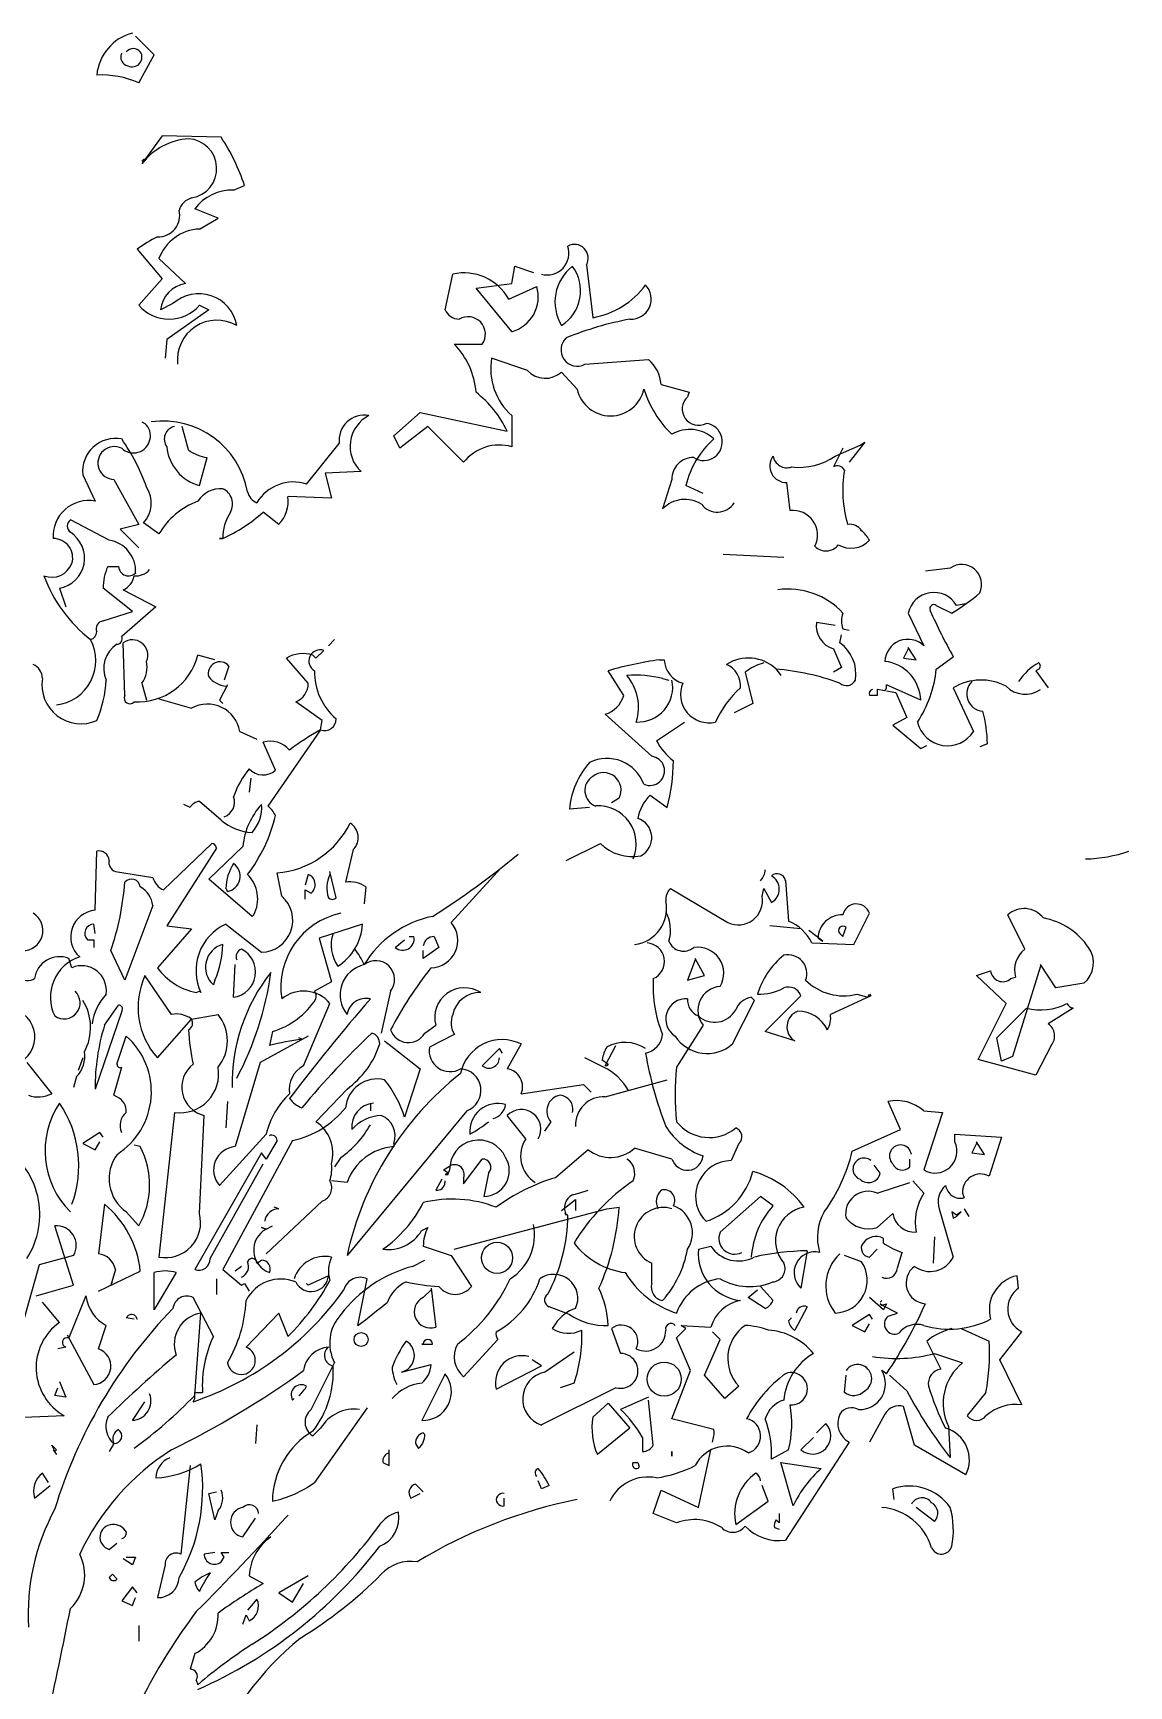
# Model space of a CAD drawing. Header units: millimetres. Extents: x 12377 to 30673, y 89761 to 101952.
# Drawn here: x 23874.3 to 24127.8, y 95042.4 to 95424.6 of the extents above; entities that cross this region are included whole.
import ezdxf

# ---------------------------------------------------------------- set-up
doc = ezdxf.new("R2010")
doc.units = ezdxf.units.MM

# ---------------------------------------------------------------- blocks, each defined once
blk = doc.blocks.new('A$C01BA3A1A')
at = {"linetype": 'Continuous'}
for p, q in [((551.47, 1472.05), (543.77, 1479.76)), ((545.05, 1460.49), (551.47, 1472.05)), ((554.68, 1438.66), (546.34, 1427.1)), ((579.09, 1438.02), (554.68, 1438.66)), ((546.34, 1428.38), (546.98, 1427.74)), ((546.98, 1427.74), (546.98, 1429.03)), ((546.98, 1429.03), (548.26, 1429.03)), ((584.22, 1416.18), (588.72, 1418.11)), ((577.8, 1404.62), (568.17, 1408.48)), ((570.1, 1400.13), (577.8, 1404.62)), ((544.41, 1391.78), (554.68, 1379.58)), ((564.32, 1377.65), (553.4, 1387.93)), ((554.68, 1379.58), (545.05, 1368.66)), ((671.56, 1366.74), (674.77, 1381.51)), ((699.17, 1377.65), (700.45, 1384.72)), ((700.45, 1384.72), (708.16, 1382.15)), ((729.99, 1385.36), (732.56, 1363.53)), ((684.4, 1375.73), (699.17, 1377.65)), ((699.17, 1357.75), (684.4, 1375.73)), ((697.88, 1371.23), (709.44, 1376.37)), ((559.18, 1369.31), (554.04, 1366.74)), ((573.95, 1366.74), (556.61, 1354.54)), ((570.1, 1368.66), (573.95, 1366.74)), ((556.61, 1354.54), (555.97, 1346.83)), ((675.41, 1352.61), (686.97, 1352.61)), ((705.59, 1341.69), (690.82, 1346.83)), ((729.35, 1344.26), (755.68, 1346.19)), ((726.14, 1333.99), (719.72, 1341.05)), ((760.81, 1335.91), (772.37, 1332.7)), ((772.37, 1332.7), (771.73, 1330.78)), ((650.36, 1314.72), (661.28, 1324.36)), ((661.28, 1324.36), (697.24, 1316.65)), ((546.34, 1320.5), (547.62, 1319.86)), ((565.6, 1308.94), (563.03, 1318.58)), ((664.49, 1318.58), (652.93, 1309.59)), ((679.26, 1303.81), (664.49, 1318.58)), ((699.17, 1323.07), (699.17, 1310.23)), ((614.4, 1294.82), (627.89, 1311.51)), ((652.93, 1309.59), (650.36, 1314.72)), ((832.73, 1306.37), (843.01, 1310.87)), ((844.94, 1312.15), (838.51, 1303.81)), ((843.01, 1310.87), (844.94, 1312.15)), ((570.1, 1294.17), (573.31, 1305.73)), ((835.95, 1309.59), (832.09, 1301.88)), ((521.93, 1298.67), (527.07, 1287.75)), ((534.78, 1296.74), (545.05, 1278.12)), ((636.88, 1299.95), (622.11, 1299.31)), ((622.11, 1299.31), (624.68, 1289.04)), ((765.31, 1296.74), (761.46, 1284.54)), ((778.15, 1290.96), (771.09, 1294.17)), ((814.11, 1283.9), (812.83, 1295.46)), ((602.85, 1278.12), (596.42, 1283.26)), ((624.68, 1289.04), (606.7, 1289.68)), ((532.85, 1271.7), (516.8, 1280.05)), ((545.05, 1278.12), (537.35, 1276.19)), ((553.4, 1274.27), (546.98, 1278.76)), ((537.35, 1276.19), (545.05, 1268.49)), ((579.73, 1272.34), (578.44, 1272.34)), ((578.44, 1272.34), (579.73, 1272.34)), ((786.5, 1265.92), (811.54, 1264.64)), ((532.21, 1260.78), (536.7, 1260.78)), ((880.25, 1260.14), (869.98, 1258.86)), ((512.3, 1251.79), (514.87, 1244.09)), ((542.48, 1242.16), (530.28, 1251.79)), ((538.63, 1251.15), (552.12, 1244.09)), ((530.28, 1238.31), (542.48, 1242.16)), ((552.12, 1244.09), (537.99, 1231.89)), ((874.47, 1244.73), (880.9, 1241.52)), ((886.68, 1245.37), (882.82, 1244.73)), ((832.73, 1236.38), (825.03, 1237.66)), ((862.92, 1241.52), (869.34, 1228.03)), ((539.27, 1207.48), (538.63, 1229.32)), ((625.96, 1230.6), (623.39, 1228.03)), ((834.66, 1229.32), (835.3, 1232.53)), ((835.95, 1235.1), (838.51, 1234.45)), ((576.52, 1222.25), (569.45, 1224.18)), ((615.05, 1212.62), (606.06, 1222.9)), ((616.97, 1224.18), (618.26, 1222.9)), ((618.26, 1222.9), (621.47, 1226.11)), ((760.17, 1222.25), (762.1, 1222.25)), ((832.09, 1226.75), (835.3, 1219.04)), ((862.92, 1226.75), (860.99, 1222.9)), ((860.99, 1222.9), (866.13, 1222.25)), ((866.13, 1222.25), (862.92, 1227.39)), ((862.92, 1227.39), (862.92, 1226.75)), ((874.47, 1218.4), (881.54, 1223.54)), ((582.3, 1219.68), (580.37, 1213.91)), ((745.4, 1207.48), (738.98, 1217.76)), ((795.49, 1217.12), (798.7, 1204.27)), ((808.33, 1218.4), (810.26, 1215.83)), ((835.3, 1219.04), (832.09, 1217.12)), ((916.86, 1218.4), (915.57, 1217.76)), ((915.57, 1217.76), (920.71, 1210.69)), ((546.34, 1212.62), (548.26, 1205.56)), ((581.65, 1211.98), (578.44, 1205.56)), ((761.46, 1214.55), (764.02, 1213.91)), ((853.28, 1209.41), (850.07, 1210.05)), ((850.07, 1210.05), (850.07, 1207.48)), ((868.05, 1205.56), (853.93, 1211.98)), ((853.93, 1209.41), (857.78, 1208.77)), ((857.78, 1208.77), (862.27, 1198.49)), ((881.54, 1210.69), (889.89, 1192.71)), ((553.4, 1206.2), (566.89, 1202.35)), ((578.44, 1205.56), (579.73, 1204.27)), ((620.83, 1197.21), (609.91, 1204.92)), ((798.7, 1204.27), (791, 1200.42)), ((850.07, 1207.48), (846.86, 1207.48)), ((620.18, 1193.36), (620.83, 1197.21)), ((756.96, 1182.44), (737.7, 1199.78)), ((758.89, 1188.86), (770.45, 1196.57)), ((862.27, 1198.49), (856.49, 1195.28)), ((856.49, 1195.28), (868.05, 1185.65)), ((586.79, 1192.71), (593.86, 1189.5)), ((601.56, 1176.66), (596.42, 1188.22)), ((620.18, 1193.36), (598.35, 1161.89)), ((895.67, 1187.58), (892.45, 1186.29)), ((868.05, 1185.65), (870.62, 1186.94)), ((591.29, 1173.45), (590.64, 1167.67)), ((566.24, 1161.25), (563.67, 1162.53)), ((579.09, 1156.11), (570.1, 1163.82)), ((731.28, 1161.25), (722.93, 1160.61)), ((743.48, 1165.1), (740.27, 1163.18)), ((756.32, 1166.39), (763.38, 1161.25)), ((527.07, 1118.87), (527.71, 1143.27)), ((555.33, 1127.22), (575.23, 1146.48)), ((577.16, 1144.55), (556.61, 1112.45)), ((573.95, 1131.71), (588.08, 1145.2)), ((633.67, 1143.91), (630.46, 1130.43)), ((721.64, 1139.42), (735.77, 1146.48)), ((535.42, 1134.92), (550.83, 1132.35)), ((604.13, 1124.65), (602.2, 1134.28)), ((615.05, 1133.64), (613.76, 1129.14)), ((626.6, 1124), (624.04, 1134.92)), ((694.67, 1136.21), (674.12, 1113.73)), ((591.93, 1116.3), (573.95, 1131.71)), ((581.01, 1127.86), (581.65, 1126.57)), ((613.76, 1123.36), (613.76, 1127.22)), ((613.76, 1127.22), (616.33, 1125.93)), ((638.81, 1128.5), (638.16, 1121.44)), ((764.67, 1127.86), (788.43, 1113.73)), ((802.55, 1124.65), (803.2, 1127.86)), ((803.2, 1127.86), (806.41, 1122.08)), ((812.19, 1131.07), (813.47, 1114.37)), ((550.83, 1120.79), (539.27, 1089.97)), ((527.07, 1109.24), (526.43, 1113.09)), ((556.61, 1112.45), (566.89, 1111.16)), ((581.01, 1113.09), (595.78, 1101.53)), ((592.57, 1116.94), (591.93, 1116.3)), ((637.52, 1113.09), (619.54, 1107.31)), ((818.61, 1111.16), (805.76, 1112.45)), ((840.44, 1104.74), (846.86, 1117.58)), ((911.08, 1102.81), (904.01, 1116.94)), ((523.86, 1106.67), (526.43, 1106.67)), ((526.43, 1106.67), (526.43, 1103.46)), ((566.89, 1111.16), (552.76, 1095.11)), ((619.54, 1107.31), (624.68, 1089.33)), ((651.01, 1103.46), (654.86, 1106.67)), ((656.79, 1107.95), (658.71, 1107.95)), ((667.06, 1107.95), (668.99, 1103.46)), ((827.6, 1106.02), (821.82, 1110.52)), ((825.67, 1107.31), (827.6, 1106.02)), ((834.66, 1109.24), (835.95, 1107.95)), ((835.95, 1107.95), (837.23, 1111.8)), ((517.44, 1095.11), (516.16, 1098.96)), ((539.27, 1089.97), (533.49, 1102.17)), ((668.99, 1103.46), (662.57, 1098.96)), ((662.57, 1098.96), (662.57, 1102.17)), ((778.79, 1091.9), (774.94, 1098.96)), ((774.94, 1098.96), (774.94, 1098.32)), ((823.1, 1105.38), (840.44, 1104.74)), ((584.22, 1082.91), (584.87, 1096.39)), ((774.94, 1098.32), (771.73, 1089.97)), ((891.17, 1091.9), (896.95, 1093.82)), ((917.5, 1095.75), (905.94, 1058.51)), ((923.92, 1086.76), (917.5, 1096.39)), ((917.5, 1096.39), (917.5, 1095.75)), ((558.54, 1075.84), (547.62, 1091.9)), ((568.81, 1084.83), (570.1, 1085.48)), ((570.1, 1085.48), (570.74, 1084.83)), ((576.52, 1089.97), (575.88, 1088.04)), ((624.68, 1089.33), (617.61, 1085.48)), ((649.08, 1085.48), (645.23, 1068.14)), ((771.73, 1089.97), (778.79, 1091.9)), ((903.37, 1080.34), (891.17, 1091.9)), ((905.3, 1090.61), (907.22, 1091.25)), ((935.48, 1088.69), (923.92, 1086.76)), ((530.92, 1071.35), (536.7, 1079.7)), ((613.12, 1054.65), (624.04, 1080.34)), ((790.35, 1063.64), (799.34, 1081.62)), ((799.34, 1081.62), (798.06, 1082.91)), ((803.84, 1068.78), (818.61, 1083.55)), ((847.5, 1083.55), (830.81, 1075.84)), ((841.72, 1084.19), (846.22, 1082.91)), ((846.22, 1082.91), (846.86, 1084.19)), ((846.86, 1084.19), (847.5, 1083.55)), ((891.81, 1057.22), (903.37, 1080.34)), ((899.52, 1066.21), (911.72, 1078.41)), ((930.98, 1078.41), (920.71, 1071.99)), ((537.99, 1077.13), (527.07, 1045.02)), ((552.76, 1057.86), (566.89, 1073.92)), ((566.89, 1073.92), (577.8, 1075.84)), ((536.06, 1055.29), (539.91, 1066.85)), ((615.05, 1066.85), (595.14, 1055.94)), ((600.28, 1068.78), (598.99, 1063)), ((612.48, 1065.57), (611.19, 1066.21)), ((646.51, 1064.93), (661.28, 1053.37)), ((663.21, 1068.14), (667.7, 1071.35)), ((675.41, 1067.5), (665.13, 1062.36)), ((778.15, 1071.35), (767.24, 1054.01)), ((816.04, 1064.93), (803.84, 1068.78)), ((901.44, 1056.58), (899.52, 1066.21)), ((521.93, 1057.86), (520.01, 1052.73)), ((694.03, 1061.72), (686.97, 1054.65)), ((695.31, 1059.79), (694.03, 1061.72)), ((703.02, 1063.64), (697.24, 1053.37)), ((737.05, 1054.01), (729.35, 1057.86)), ((737.7, 1054.65), (742.19, 1063)), ((905.94, 1058.51), (901.44, 1056.58)), ((921.99, 1063), (915.57, 1050.8)), ((498.82, 1055.94), (509.09, 1043.09)), ((534.78, 1042.45), (537.99, 1054.01)), ((595.14, 1055.94), (584.87, 1021.26)), ((661.28, 1053.37), (654.86, 1033.46)), ((736.41, 1057.22), (738.98, 1055.29)), ((738.34, 1054.65), (737.7, 1054.65)), ((738.98, 1055.29), (738.34, 1054.65)), ((915.57, 1050.8), (891.81, 1057.22)), ((519.37, 1050.16), (518.08, 1045.66)), ((631.1, 1045.02), (618.26, 1031.54)), ((703.02, 1043.09), (728.71, 1046.95)), ((728.71, 1046.95), (731.92, 1043.74)), ((737.7, 1041.81), (763.38, 1048.87)), ((536.06, 1041.81), (534.78, 1042.45)), ((581.65, 1039.88), (581.01, 1028.97)), ((640.73, 1039.24), (640.73, 1036.03)), ((859.71, 1028.32), (854.57, 1039.88)), ((559.82, 1035.39), (553.4, 975.67)), ((570.1, 993.65), (572.02, 1034.1)), ((680.55, 1036.03), (631.1, 976.31)), ((704.95, 1024.47), (697.24, 1034.1)), ((715.22, 1031.54), (712.65, 1027.68)), ((869.34, 1036.03), (877.04, 1035.39)), ((877.04, 1035.39), (869.34, 1011.63)), ((529, 1027.04), (521.93, 1022.54)), ((530.28, 1025.11), (529, 1027.04)), ((578.44, 1005.21), (597.71, 1026.4)), ((608.62, 1023.83), (579.73, 970.53)), ((602.2, 1023.83), (597.71, 1016.12)), ((839.8, 1019.33), (859.71, 1028.32)), ((882.18, 1023.19), (882.18, 1026.4)), ((882.18, 1026.4), (901.44, 1025.11)), ((901.44, 1025.11), (896.31, 1009.06)), ((521.93, 1022.54), (527.07, 1019.98)), ((527.07, 1019.98), (529, 1023.19)), ((545.69, 1021.26), (543.13, 1021.9)), ((595.78, 1018.69), (568.17, 970.53)), ((597.71, 1016.12), (595.78, 1018.69)), ((650.36, 1022.54), (650.36, 1021.26)), ((792.92, 1022.54), (789.71, 1015.48)), ((891.17, 1022.54), (889.24, 1018.69)), ((889.24, 1018.69), (894.38, 1018.05)), ((894.38, 1018.05), (891.17, 1023.19)), ((891.17, 1023.19), (891.17, 1022.54)), ((574.59, 975.03), (596.42, 1014.2)), ((628.53, 1016.77), (625.96, 1012.91)), ((670.91, 1011.63), (674.12, 1013.55)), ((672.84, 1010.34), (670.91, 1011.63)), ((672.84, 1010.34), (671.56, 1009.7)), ((673.48, 1011.63), (672.84, 1010.34)), ((672.84, 1009.7), (672.84, 1010.34)), ((679.26, 1005.85), (686.97, 1016.12)), ((689.54, 1010.34), (687.61, 1000.71)), ((851.36, 1010.34), (848.79, 1013.55)), ((863.56, 1012.91), (863.56, 1016.12)), ((631.1, 1006.49), (624.68, 1007.13)), ((670.27, 1007.78), (667.7, 1003.28)), ((671.56, 1009.7), (672.84, 1009.7)), ((671.56, 1006.49), (671.56, 1007.13)), ((679.26, 1008.42), (679.26, 1005.85)), ((850.07, 1002), (863.56, 1006.49)), ((864.84, 1007.13), (869.34, 1002)), ((530.92, 997.5), (528.36, 976.95)), ((620.83, 998.79), (597.71, 976.95)), ((719.72, 994.93), (725.5, 999.43)), ((725.5, 999.43), (725.5, 994.93)), ((801.91, 1000.71), (785.22, 985.94)), ((807.05, 996.86), (801.91, 1000.71)), ((885.39, 1002), (886.03, 1000.07)), ((539.91, 994.29), (545.05, 988.51)), ((602.85, 995.57), (600.92, 996.22)), ((778.15, 991.72), (779.44, 990.44)), ((856.49, 993.65), (850.07, 987.87)), ((875.76, 995.57), (881.54, 975.67)), ((882.82, 993.01), (880.9, 994.29)), ((880.9, 994.29), (881.54, 991.72)), ((881.54, 991.72), (882.82, 992.36)), ((882.82, 992.36), (884.75, 994.29)), ((884.75, 994.29), (882.82, 993.01)), ((886.03, 995.57), (887.96, 992.36)), ((518.08, 964.11), (510.38, 988.51)), ((597.71, 987.23), (595.78, 987.87)), ((595.78, 987.87), (597.71, 987.23)), ((597.71, 987.23), (600.28, 988.51)), ((852.64, 981.45), (852.64, 983.37)), ((873.83, 984.02), (873.19, 973.1)), ((518.08, 976.31), (503.95, 972.46)), ((776.23, 978.88), (781.36, 980.16)), ((821.18, 978.24), (818.61, 962.83)), ((843.65, 973.74), (836.59, 976.31)), ((846.86, 975.67), (850.07, 978.88)), ((858.42, 971.17), (860.35, 977.59)), ((503.95, 972.46), (496.89, 947.41)), ((528.36, 961.54), (545.69, 969.89)), ((535.42, 970.53), (533.49, 964.11)), ((551.47, 953.83), (551.47, 969.25)), ((560.46, 969.25), (552.12, 955.12)), ((579.73, 970.53), (587.43, 964.11)), ((587.43, 971.82), (584.87, 969.89)), ((593.86, 973.1), (595.78, 974.38)), ((756.96, 964.75), (756.96, 973.1)), ((502.67, 959.61), (518.08, 964.11)), ((533.49, 964.11), (534.14, 965.39)), ((577.16, 966.68), (577.16, 960.26)), ((587.43, 964.11), (588.72, 964.75)), ((588.72, 964.75), (590.64, 961.54)), ((615.05, 964.11), (614.4, 964.75)), ((623.39, 967.96), (615.05, 964.11)), ((665.78, 962.83), (667.7, 946.77)), ((801.91, 963.47), (807.05, 957.69)), ((908.51, 962.83), (907.87, 967.96)), ((512.3, 948.7), (505.24, 957.05)), ((523.22, 959.61), (516.16, 942.28)), ((662.57, 958.97), (665.78, 962.18)), ((796.77, 958.97), (800.63, 962.18)), ((803.84, 954.48), (796.77, 958.97)), ((852.64, 953.83), (846.86, 958.97)), ((851.36, 957.05), (852, 957.69)), ((852, 957.69), (851.36, 957.05)), ((852, 955.76), (851.36, 956.4)), ((851.36, 956.4), (852, 955.76)), ((852, 955.76), (853.93, 956.4)), ((858.42, 952.55), (852, 955.76)), ((853.93, 956.4), (852.64, 953.83)), ((543.13, 949.98), (539.91, 950.62)), ((543.77, 951.27), (544.41, 949.98)), ((552.12, 955.12), (551.47, 953.83)), ((568.17, 918.52), (570.74, 952.55)), ((602.85, 952.55), (589.36, 938.42)), ((606.7, 942.92), (602.85, 952.55)), ((813.47, 949.34), (814.75, 950.62)), ((821.18, 955.12), (816.04, 945.49)), ((846.86, 951.91), (839.8, 947.41)), ((848.15, 949.98), (846.86, 951.91)), ((854.57, 951.27), (858.42, 952.55)), ((515.51, 943.56), (526.43, 923.01)), ((528.36, 937.78), (531.57, 947.41)), ((717.15, 948.06), (715.86, 946.13)), ((740.27, 946.13), (744.12, 935.85)), ((767.24, 942.28), (771.09, 946.13)), ((773.01, 928.79), (767.24, 942.28)), ((771.09, 946.13), (769.16, 947.41)), ((769.16, 947.41), (781.36, 946.77)), ((785.22, 941.63), (782.01, 944.84)), ((839.8, 947.41), (844.94, 944.84)), ((844.94, 944.84), (846.86, 948.06)), ((884.75, 946.13), (896.31, 940.99)), ((900.8, 933.29), (909.79, 944.84)), ((514.87, 938.42), (511.66, 937.78)), ((662.57, 939.71), (661.92, 939.71)), ((661.92, 939.71), (662.57, 939.71)), ((662.57, 939.71), (666.42, 939.71)), ((679.26, 926.22), (693.39, 941.63)), ((712.65, 928.15), (724.85, 936.5)), ((778.79, 926.86), (785.22, 941.63)), ((870.62, 940.99), (876.4, 929.43)), ((873.83, 935.85), (885.39, 932)), ((653.58, 928.15), (665.78, 931.36)), ((692.75, 921.09), (711.37, 930.72)), ((711.37, 930.72), (707.52, 933.29)), ((765.31, 908.88), (773.01, 928.79)), ((853.93, 927.51), (852, 928.79)), ((909.79, 914.66), (900.8, 933.29)), ((510.38, 918.52), (511.66, 921.73)), ((512.3, 924.3), (514.87, 917.87)), ((671.56, 927.51), (661.92, 908.24)), ((742.19, 921.73), (711.37, 906.32)), ((724.85, 923.65), (719.07, 921.73)), ((787.14, 917.23), (778.79, 926.86)), ((792.92, 922.37), (787.14, 917.23)), ((836.59, 919.8), (837.23, 926.86)), ((862.27, 920.44), (855.21, 926.86)), ((514.87, 917.87), (510.38, 918.52)), ((542.48, 908.24), (547.62, 915.95)), ((608.62, 916.59), (609.27, 917.23)), ((732.56, 909.53), (738.98, 915.31)), ((738.98, 915.31), (747.97, 905.03)), ((755.68, 917.87), (744.12, 912.74)), ((757.6, 897.97), (755.68, 916.59)), ((895.02, 919.8), (887.32, 910.17)), ((497.53, 909.53), (514.23, 910.17)), ((782.65, 904.39), (765.31, 908.88)), ((853.28, 910.81), (846.86, 899.25)), ((865.48, 897.97), (860.99, 914.02)), ((593.86, 906.32), (593.21, 898.61)), ((663.21, 902.46), (662.57, 903.11)), ((747.97, 905.03), (734.49, 894.12)), ((753.11, 901.18), (753.11, 895.4)), ((818.61, 896.04), (823.74, 901.18)), ((825.03, 903.11), (828.88, 906.96)), ((879.61, 905.67), (880.25, 892.83)), ((511.02, 894.12), (509.09, 897.97)), ((509.09, 897.97), (511.02, 896.04)), ((509.73, 896.04), (511.02, 894.12)), ((511.02, 896.04), (510.38, 895.4)), ((534.78, 898.61), (532.85, 895.4)), ((648.44, 889.62), (648.44, 896.04)), ((659.35, 898.61), (660.64, 896.68)), ((765.31, 893.47), (765.31, 895.4)), ((765.31, 895.4), (765.31, 893.47)), ((776.23, 872.28), (781.36, 896.04)), ((813.47, 896.04), (806.41, 892.19)), ((838.51, 899.25), (812.19, 858.8)), ((886.68, 885.77), (865.48, 897.97)), ((566.24, 889.62), (562.39, 853.02)), ((645.87, 890.9), (648.44, 889.62)), ((749.26, 890.9), (751.18, 890.9)), ((751.18, 890.9), (751.82, 888.98)), ((815.4, 872.92), (810.26, 890.9)), ((810.26, 890.9), (826.96, 888.34)), ((502.03, 876.13), (508.45, 881.27)), ((507.81, 882.56), (505.24, 886.41)), ((662.57, 878.7), (659.35, 881.91)), ((711.37, 879.99), (710.08, 883.2)), ((714.58, 881.27), (711.37, 879.99)), ((805.12, 874.85), (802.55, 881.27)), ((573.95, 878.06), (577.16, 878.7)), ((576.52, 867.14), (573.95, 878.06)), ((657.43, 876.13), (661.28, 878.06)), ((695.96, 872.92), (695.96, 876.13)), ((757.6, 869.71), (760.81, 879.35)), ((760.81, 879.35), (776.23, 872.28)), ((791.64, 865.22), (805.12, 874.85)), ((857.14, 875.49), (856.49, 879.99)), ((577.8, 871), (576.52, 867.14)), ((588.08, 860.08), (593.21, 867.79)), ((767.24, 865.86), (757.6, 869.71)), ((809.62, 865.86), (808.33, 867.14)), ((809.62, 869.71), (809.62, 865.86)), ((873.83, 866.5), (866.13, 872.28)), ((807.69, 863.93), (809.62, 863.29)), ((532.85, 854.94), (536.06, 857.51)), ((576.52, 853.66), (572.02, 853.02)), ((580.37, 851.73), (579.09, 853.66)), ((579.09, 853.66), (582.3, 853.66)), ((542.48, 848.52), (538.63, 851.09)), ((539.91, 851.73), (543.77, 851.73)), ((543.77, 851.73), (542.48, 848.52)), ((555.97, 848.52), (552.76, 835.04)), ((579.09, 849.81), (580.37, 851.73)), ((532.85, 843.39), (534.14, 844.67)), ((534.14, 844.67), (536.06, 842.74)), ((542.48, 839.53), (537.99, 833.75)), ((544.41, 836.96), (542.48, 839.53)), ((615.05, 844.03), (602.85, 836.96)), ((608.62, 833.11), (613.12, 840.82)), ((537.99, 833.75), (542.48, 831.83)), ((542.48, 831.83), (543.77, 835.04)), ((593.86, 834.4), (590, 829.9)), ((602.85, 836.96), (608.62, 833.11)), ((588.08, 824.12), (589.36, 827.97)), ((589.36, 827.97), (590.64, 825.41)), ((545.05, 823.48), (545.05, 817.06))]:
    blk.add_line(p, q, dxfattribs=at)
for p, q in [((730.63, 1019.98), (717.15, 1008.42)), ((765.31, 1016.12), (749.9, 1020.62)), ((726.78, 1002), (730.63, 1003.28)), ((724.21, 1001.35), (726.78, 1002)), ((675.41, 978.88), (738.34, 995.57)), ((722.29, 993.01), (721, 993.65)), ((721, 993.65), (721.64, 993.01)), ((738.34, 995.57), (743.48, 996.22)), ((661.92, 986.58), (664.49, 987.87)), ((662.57, 980.16), (674.12, 976.31)), ((674.12, 976.31), (682.47, 963.47)), ((658.07, 971.82), (663.21, 974.38)), ((635.6, 947.41), (639.45, 966.68)), ((575.88, 942.92), (567.53, 958.97)), ((722.93, 951.91), (714.58, 955.12)), ((616.33, 912.74), (625.96, 932)), ((567.53, 915.95), (568.17, 917.23)), ((568.17, 917.23), (568.17, 919.8)), ((568.17, 919.8), (571.38, 919.8)), ((639.45, 913.38), (617.61, 882.56)), ((620.18, 905.03), (616.97, 901.82)), ((606.06, 868.43), (606.7, 869.07)), ((597.71, 859.44), (599.63, 860.08)), ((590.64, 844.03), (596.42, 840.82)), ((568.17, 811.92), (566.24, 805.5)), ((568.81, 801), (569.45, 799.08))]:
    blk.add_line(p, q)
for centre, radius in [((693.07, 975.35), 6.42), ((636.88, 941.63), 2.89), ((762.1, 925.26), 7.06)]:
    blk.add_circle(centre, radius, dxfattribs=at)
for centre, radius, start, end in [((547.45, 1461.85), 19.82, 104.50145, 174.6464), ((542.8, 1470.76), 3.87, 41.63499, 138.36501), ((541.2, 1471.09), 3.59, 153.43495, 259.69515), ((542.4, 1471.09), 3.99, 242.40375, 34.32917), ((529.44, 1424.59), 39.15, 66.49279, 92.52426), ((567.29, 1411.01), 26.42, 93.66311, 142.48187), ((564.95, 1425.1), 12.29, 279.07257, 86.95301), ((506.88, 1390.79), 86.28, 18.4576, 33.18438), ((568.81, 1405.91), 7.32, 105.25517, 164.74483), ((583.57, 1396.97), 19.22, 88.04461, 143.2374), ((553.16, 1405.75), 8.84, 267.39744, 13.65764), ((571, 1381.37), 18.78, 92.75136, 159.56502), ((585.83, 1333.82), 71.24, 117.66263, 125.55237), ((713.75, 1390.19), 9.01, 254.6777, 18.59546), ((725.03, 1388.11), 5.67, 331.01552, 118.98448), ((679.41, 1360.82), 21.2, 29.41223, 102.66279), ((735.54, 1370.02), 18.56, 127.60659, 211.51846), ((710.59, 1374.61), 16.96, 302.54468, 36.58037), ((566.44, 1365.36), 12.47, 99.79081, 173.6806), ((569.87, 1357.58), 15.87, 9.93892, 132.35477), ((695.16, 1372.1), 14.91, 285.60528, 16.62156), ((726.77, 1397.31), 34.28, 279.71812, 323.68474), ((748.37, 1371.23), 8.35, 267.25684, 43.85525), ((557.57, 1379.33), 16.45, 220.42721, 319.57279), ((677.66, 1369.63), 6.75, 205.34686, 267.27301), ((577.35, 1346.14), 16.35, 60.0862, 186.59521), ((681.04, 1356.7), 7.2, 325.36816, 120.93662), ((772.12, 1231.56), 133.53, 100.41778, 112.20993), ((652.03, 1330.07), 32.47, 4.65198, 43.95712), ((726.19, 1350.21), 6.73, 132.41735, 298.01783), ((716.34, 1342.45), 25.89, 170.26357, 228.45442), ((746.04, 1334.95), 14.8, 3.73208, 49.39802), ((712.98, 1348.58), 10.1, 222.97158, 311.8233), ((657.11, 1297.7), 44.38, 25.26793, 52.05168), ((739.94, 1337.14), 14.16, 192.86913, 347.13087), ((795.27, 1346.86), 43.47, 197.22462, 226.43028), ((776.27, 1325.8), 6.73, 132.41735, 298.01783), ((542.83, 1314.7), 7.04, 226.6103, 47.08492), ((555.03, 1285.3), 35.53, 10.21753, 97.83769), ((560.89, 1313.37), 5.31, 101.64312, 216.28186), ((638.13, 1312.92), 10.33, 79.05174, 187.85194), ((646.6, 1310.39), 14.26, 117.15322, 227.03245), ((772.69, 1302.84), 14.54, 46.79044, 120.52918), ((778.43, 1312.23), 7.7, 237.57801, 82.45577), ((535.48, 1300.05), 13.62, 79.38887, 185.83924), ((468.96, 1265.21), 84.21, 19.65587, 34.94327), ((694.03, 1292.09), 18.85, 74.18976, 141.56764), ((806.77, 1285.87), 36.64, 131.18106, 166.89143), ((534.95, 1303.52), 6.78, 63.41252, 268.51499), ((575.03, 1312.01), 18.5, 185.52303, 254.53749), ((575.44, 1321.7), 16.11, 232.36291, 262.39736), ((773.98, 1297.06), 8.68, 87.87927, 182.12073), ((812.57, 1302.31), 6.86, 143.66673, 272.12781), ((812.84, 1307.45), 5.89, 190.55906, 288.92806), ((817.88, 1327.6), 25.9, 263.07577, 304.99672), ((833.7, 1298.99), 3.31, 29.05595, 119.05326), ((886.58, 1292.18), 50.7, 170.44293, 196.09805), ((538.33, 1286.96), 11.91, 316.55083, 33.50969), ((579.09, 1281.33), 11.58, 86.82022, 146.30988), ((576.96, 1286.61), 6.86, 330.70886, 66.16104), ((596.42, 1293.21), 6.62, 194.03782, 247.16477), ((608.95, 1278.12), 17.57, 71.89746, 149.21463), ((524.33, 1273.38), 14.64, 79.21202, 184.05506), ((580.76, 1258), 31.83, 110.80066, 149.25986), ((554.62, 1328.97), 61.94, 293.91233, 312.4447), ((599.37, 1272.49), 19.64, 146.7737, 180.44722), ((593.07, 1287.8), 13.75, 315.27169, 7.85841), ((770.65, 1275.79), 12.69, 57.28366, 136.40189), ((784.03, 1291.48), 8.22, 217.55157, 327.90105), ((815.22, 1273.71), 10.25, 333.41858, 96.2304), ((518.72, 1277.48), 3.21, 126.8699, 233.1301), ((838.84, 1272.5), 5.7, 32.34857, 99.72645), ((509.73, 1264.31), 8.03, 343.7398, 90), ((510.02, 1264.23), 12.65, 280.38647, 57.60645), ((530.63, 1258.74), 13.15, 357.70272, 80.27927), ((828.93, 1273.53), 6.32, 224.05119, 323.57696), ((839.27, 1278.56), 10.24, 239.17151, 317.89002), ((835.62, 1265.6), 12.79, 28.49623, 51.11491), ((509.09, 1265.28), 8.94, 248.96383, 338.96115), ((562.19, 1277.92), 60.09, 200.44274, 231.94368), ((553.72, 1251.47), 23.44, 156.5959, 179.21458), ((540.78, 1260.99), 4.08, 182.85088, 317.1829), ((535.78, 1258.01), 7.43, 292.58772, 351.66231), ((543.86, 1264.41), 7.51, 264.39473, 319.20809), ((884.99, 1253.39), 8.25, 334.73918, 125.059), ((813.34, 1220.79), 30.67, 42.51738, 98.17497), ((873.49, 1239.29), 10.8, 30.19994, 168.12476), ((829.62, 1324.69), 97.71, 301.65354, 310.02177), ((873.51, 1243.34), 1.69, 55.30562, 198.43417), ((1053.31, 1321.47), 197.73, 203.44295, 209.68715), ((530.68, 1235.1), 3.24, 97.12502, 203.38522), ((834.88, 1236.3), 9.95, 172.09084, 253.71965), ((843.33, 1238.31), 8.05, 156.50253, 203.49747), ((508.92, 1221.91), 18.4, 276.53289, 28.17516), ((524.29, 1233.92), 3.43, 284.47082, 358.20956), ((542.37, 1218.69), 11.82, 122.28266, 203.86232), ((535.95, 1230.92), 2.25, 272.7274, 25.34508), ((542.39, 1224.14), 6.4, 336.66726, 126.01312), ((825.59, 1216.49), 15.71, 350.51511, 54.72462), ((862.75, 1221.24), 9.47, 45.87717, 177.72565), ((544.62, 1230.5), 25.63, 266.66042, 345.726), ((536.81, 1219.36), 11.67, 324.70794, 11.10254), ((612.9, 1211.74), 13.09, 71.88152, 121.53815), ((619.95, 1221.75), 4.62, 70.75333, 239.69639), ((781.5, 1069.5), 154.23, 97.94918, 106.00308), ((772.53, 1222.7), 10.44, 182.46686, 254.85275), ((796.84, 1206.33), 16.67, 46.38778, 122.90057), ((851.45, 1205.11), 16.61, 1.56023, 83.66788), ((499.14, 1214.65), 6.1, 358.99636, 68.38378), ((578.58, 1216.59), 4.84, 39.73489, 196.86662), ((582.71, 1222.85), 11.64, 221.16537, 261.61371), ((643.42, 1217.43), 25.8, 179.26619, 229.34291), ((749.9, 1167.18), 48.76, 76.2854, 93.77512), ((731.11, 1202.7), 20.37, 342.48005, 40.13981), ((784.25, 1211.66), 9.36, 354.09438, 67.83313), ((809.62, 1198.49), 23.38, 105.94701, 127.1831), ((799.29, 1114.35), 104.45, 70.20535, 85.03313), ((826.95, 1222.9), 47.74, 326.52519, 354.59474), ((926.94, 1201.67), 21.77, 117.58562, 147.83316), ((915.89, 1219.68), 1.61, 306.8699, 53.1301), ((521.19, 1211.98), 16.15, 170.86636, 293.8384), ((483.72, 1216.15), 47.9, 336.70119, 357.30958), ((606.82, 1212.54), 8.23, 292.06123, 0.55864), ((751.18, 1210.98), 14.43, 267.44975, 11.6981), ((780.56, 1207.97), 11.72, 156.59591, 283.46461), ((822.45, 1178.89), 42.96, 132.24268, 155.70258), ((837.39, 1215.67), 4.09, 228.17983, 334.44003), ((848.79, 1208.13), 2.03, 108.43629, 198.43361), ((851.04, 1211.34), 2.96, 319.40028, 12.52723), ((893.02, 1191.82), 22.09, 62.05585, 121.31352), ((894.13, 1208.14), 7.08, 133.62987, 266.81984), ((911.18, 1218.94), 10.9, 224.20481, 305.40634), ((541.37, 1206.46), 2.34, 154.07588, 318.54398), ((573.35, 1190.32), 13.65, 10.09334, 118.26468), ((734.38, 1210.8), 11.51, 286.75149, 343.24851), ((621.84, 1197.83), 4.77, 249.68824, 0.2958), ((879.13, 1199.46), 12.69, 193.15835, 327.91701), ((831.76, 1185.33), 63.95, 2.01606, 14.24414), ((599.31, 1177.88), 10.74, 41.60585, 105.61507), ((673.05, 1097.97), 109.06, 118.99692, 127.05082), ((783.29, 1202.35), 27.88, 208.92702, 231.5457), ((738.45, 1165.21), 16.32, 20.33657, 116.06061), ((756.18, 1176.43), 6.06, 246.34627, 82.60551), ((621.15, 1152.79), 39.13, 141.21903, 160.67177), ((596.43, 1182.53), 7.8, 222.11629, 311.15079), ((756.46, 1157.52), 33.67, 138.40569, 174.73693), ((736.12, 1168.3), 6.8, 121.56923, 250.44878), ((737.05, 1168.43), 7.23, 332.62265, 128.43243), ((680.55, 1182.1), 85.42, 345.87295, 358.93777), ((570.74, 1158.68), 5.18, 97.12659, 150.25354), ((578.12, 1163.5), 6.5, 290.2262, 20.22352), ((617.45, 1142.52), 29.5, 137.27906, 174.79596), ((580.05, 1161.36), 15.78, 318.85139, 4.27872), ((590.32, 1151.94), 12.79, 28.49623, 51.11491), ((734.85, 1146.25), 15.68, 336.75344, 93.68175), ((769.64, 1153.09), 18.82, 135.07022, 168.78481), ((592.7, 1171.52), 20.56, 228.54602, 267.85116), ((539.05, 1172.71), 64.21, 322.51568, 346.79197), ((599.16, 1171.19), 37.04, 274.71828, 333.77979), ((628.8, 1148.87), 6.95, 314.47424, 58.94543), ((748.57, 1148.78), 8.39, 297.63769, 71.8896), ((528.53, 1139.01), 4.34, 5.40401, 100.85619), ((574.91, 1144.23), 2.27, 8.13063, 81.86937), ((486.24, 1401.16), 337.06, 302.31305, 309.74169), ((748.93, 1159.56), 18.56, 224.82478, 280.96976), ((935.28, 1196.74), 56.68, 270.85328, 289.39607), ((536.38, 1138.45), 3.66, 164.74622, 254.74354), ((600.73, 1127.33), 19.73, 146.81488, 178.47707), ((580.46, 1132.9), 6.44, 280.67001, 54.27237), ((579.88, 1123.53), 14.3, 332.54216, 44.95016), ((614.08, 1130.1), 3.66, 15.25517, 74.74483), ((635.54, 1128.03), 12.79, 154.0207, 198.35115), ((796.58, 1136.01), 7.27, 317.14884, 356.45398), ((808.8, 1130.53), 3.43, 8.97337, 134.15674), ((803.39, 1127.54), 6.24, 298.94115, 61.05885), ((428.91, 1138.28), 110.64, 340.95111, 355.92863), ((542.07, 1128.09), 3.65, 6.49957, 140.10194), ((540.56, 1119.51), 10.35, 7.12659, 60.25354), ((558.64, 1134.65), 8.14, 196.41099, 245.96087), ((613.12, 1129.46), 4.77, 312.27482, 19.6527), ((632.38, 1119.72), 10.88, 53.80808, 100.20268), ((769.94, 1122.95), 7.21, 137.06495, 181.82296), ((595.49, 1114.7), 13.18, 271.2751, 49.01447), ((625, 1125.61), 2.27, 225.00134, 314.99866), ((748.19, 1119.53), 14.89, 276.57109, 12.35355), ((792.66, 1122.86), 10.06, 245.13831, 10.25017), ((841.49, 1115.79), 5.66, 18.49152, 168.2414), ((910.8, 1109.42), 10.13, 37.98595, 132.07457), ((497.16, 1110.45), 8.29, 268.11025, 59.36934), ((527.98, 1107.86), 11.04, 94.70174, 228.42836), ((526.5, 1109.34), 3.75, 91.03258, 225.3646), ((589.72, 1093.92), 21.05, 114.44632, 205.58747), ((634.98, 1087.04), 31.22, 101.92425, 188.79385), ((615.2, 1114.6), 22.38, 302.58553, 356.11313), ((674.88, 1074.28), 42.86, 101.38921, 148.94366), ((665.6, 1106.37), 11.26, 270.90178, 40.80714), ((749.04, 1110.61), 15.67, 342.97115, 29.04687), ((806.02, 1096.73), 19.15, 26.85585, 67.09402), ((835.53, 1107.09), 9.86, 87.58033, 178.72445), ((913.45, 1087.21), 28.94, 34.14876, 79.38782), ((639.52, 1104.38), 15, 161.13473, 215.12547), ((654.07, 1107.06), 4.73, 229.6973, 10.81558), ((666.98, 1103.5), 4.46, 88.96889, 172.2337), ((770.13, 1108.59), 6.62, 202.83365, 309.09386), ((835.95, 1110.52), 1.82, 45, 225), ((499.12, 1096.24), 6.34, 110.59631, 297.32867), ((512.33, 1089.31), 10.38, 68.35491, 172.80354), ((525.99, 1082.99), 17.45, 107.8287, 206.50399), ((582.38, 1095.34), 9.77, 105.73271, 228.27805), ((541.47, 1105.32), 38.26, 336.34451, 359.12594), ((582.77, 1093.35), 10.55, 277.94064, 63.73467), ((588.72, 1099.6), 3.46, 111.80275, 201.80007), ((610.55, 1084.19), 30.19, 23.83896, 38.08856), ((775.98, 1092.86), 10.73, 329.41746, 99.01394), ((831.19, 1075.15), 31.87, 128.05029, 163.51831), ((813.28, 1092.69), 7.75, 339.43677, 102.93508), ((917.82, 1094.14), 10.98, 127.87611, 195.25399), ((928.42, 1097.12), 10.99, 309.92218, 35.215), ((521.49, 1085.75), 10.2, 351.23264, 113.37888), ((573.91, 1110.49), 26.15, 216.01141, 258.7501), ((657.79, 1047.06), 74.22, 141.58376, 181.08241), ((470.17, 1110.95), 130.68, 331.9587, 352.18546), ((640.99, 1083.93), 12.78, 102.78938, 219.26981), ((642.94, 1090.25), 7.78, 322.15354, 127.84646), ((791.57, 995.07), 160.73, 141.50739, 152.44487), ((901.95, 1094.38), 5.03, 186.31337, 311.61161), ((514.19, 1080.63), 6.64, 234.95134, 46.86094), ((576.19, 1078.81), 31.43, 155.38222, 221.78502), ((613.12, 1071.35), 14.14, 39.4738, 129.47112), ((614.72, 1083.23), 3.66, 344.74646, 37.87341), ((679.58, 1074.54), 12.3, 56.76454, 195.0549), ((785.88, 1077.53), 9.89, 93.8211, 218.67991), ((801.02, 1107.02), 22.83, 269.02492, 297.45612), ((813.47, 1081.62), 5.49, 20.55739, 110.5547), ((836.27, 1105.92), 22.4, 225.3875, 284.10226), ((504.24, 1070.48), 20.91, 331.28155, 32.18986), ((548.64, 1068.63), 23.1, 137.6631, 171.64455), ((536.7, 1078.09), 1.61, 323.1307, 89.9994), ((590.96, 1099.92), 32.51, 286.64573, 327.09406), ((1295.88, 515.85), 866.05, 139.15425, 142.65803), ((638.94, 1074.51), 7.96, 77.00641, 170.37373), ((685.79, 1073.6), 11.25, 87.27422, 168.47575), ((771.12, 1073.91), 8.38, 85.81884, 237.31127), ((778.95, 1081.9), 7.23, 177.07787, 247.86452), ((799.6, 1074.4), 8.65, 100.26828, 157.05133), ((917.52, 1101.46), 23.76, 255.87348, 297.29041), ((932.59, 1083.23), 5.08, 214.6952, 251.565), ((490.25, 1066.47), 11.87, 264.8293, 52.16783), ((560.46, 1065.14), 10.88, 53.80808, 100.20268), ((564, 1072.31), 3.31, 299.05595, 29.05326), ((564.26, 1064.93), 17.39, 321.12048, 38.87952), ((683.88, 1072.35), 9.76, 158.99234, 209.80507), ((782.93, 1082.48), 9.9, 227.33815, 331.5865), ((819.6, 1070.72), 6.8, 109.55122, 238.43077), ((817.37, 1063.69), 13.44, 25.25337, 90.19534), ((820.53, 1074.56), 10.35, 330.25517, 7.12497), ((917.26, 1066.91), 6.14, 320.40401, 55.85619), ((611.33, 1046.14), 84.27, 162.59059, 180.75811), ((519.63, 1043.9), 30.63, 302.44547, 48.52655), ((645.57, 1073.13), 80.05, 182.65586, 192.87447), ((629.71, 938.41), 128.32, 97.71811, 103.85048), ((878.69, 816.7), 345.75, 133.34465, 140.35057), ((640.21, 1063.91), 4.38, 356.44528, 74.63007), ((656.44, 1072.04), 7.81, 199.58078, 330.03036), ((695.22, 1047.84), 17.62, 63.73739, 168.2114), ((779.87, 1075.59), 15.89, 213.34953, 311.25837), ((510.7, 1058.51), 12.04, 316.0825, 9.20945), ((609.81, 1074.63), 36.46, 305.71331, 342.46725), ((673.64, 1060.84), 8.64, 169.86014, 300.15582), ((689.73, 1057.95), 4.3, 230.00418, 358.88373), ((755.36, 1053.05), 19.4, 151.31472, 167.57319), ((745.83, 1048.75), 15.54, 56.57101, 118.84777), ((537.35, 1055.13), 1.29, 172.87559, 299.74428), ((562.06, 1051.21), 15.98, 261.93467, 10.0755), ((574.88, 1045.78), 12.02, 127.7017, 256.25057), ((618.39, 1044.79), 11.18, 118.14163, 188.72827), ((759.41, 948.45), 131.3, 128.33007, 167.74725), ((677.46, 1044.43), 8.95, 290.17293, 86.68101), ((696.14, 1045.98), 7.47, 337.23358, 81.48193), ((727.49, 1033.51), 22.62, 28.71098, 64.98424), ((865.19, 1042.77), 98.6, 173.45539, 186.54461), ((643.61, 1035.97), 13.22, 77.33795, 174.16982), ((611.29, 1019.83), 45.65, 17.37433, 39.51153), ((503.52, 1054.08), 12.32, 250.74432, 296.88383), ((542.07, 1019.52), 35.71, 146.47385, 224.94734), ((474.1, 1013.35), 46.15, 339.90874, 34.12427), ((533.17, 1035.71), 6.75, 357.27482, 64.6527), ((630.65, 1018.52), 33.87, 133.48799, 166.54873), ((615.69, 1046.95), 10.15, 214.6952, 251.565), ((642.98, 1029.29), 10, 95.52888, 185.5262), ((693.37, 1027.47), 11.59, 73.80956, 185.30977), ((689.49, 1039.75), 7.2, 285.89548, 350.83745), ((720.28, 1035.89), 6.68, 100.43707, 220.68286), ((718.62, 1036.72), 5.75, 346.62909, 85.42565), ((737.05, 1030.25), 11.58, 86.82138, 183.17862), ((858.1, 1023.19), 17.07, 48.81565, 101.9426), ((544.07, 1030.03), 6.78, 127.79967, 206.21109), ((600.95, 1060.67), 37.63, 281.76717, 321.63569), ((609.33, 1018.37), 15.91, 344.78704, 55.85923), ((646.12, 1016.46), 17.67, 92.88305, 137.8093), ((642.02, 1025.76), 8.94, 338.96383, 68.96115), ((653.57, 1077.13), 58.07, 299.1166, 308.26354), ((703.05, 1028.47), 8.09, 330.384, 135.87621), ((780.69, 1042.13), 17.13, 218.23773, 309.74426), ((599.96, 1023.72), 2.25, 2.7274, 115.34508), ((604.21, 1051.03), 42.02, 305.36648, 330.35833), ((685.55, 1011.89), 12.07, 23.81957, 181.23804), ((715.55, 1017.34), 12.78, 146.09088, 238.09864), ((790.46, 1025.39), 3.76, 310.84969, 71.77017), ((470.69, 993.18), 33.48, 327.15571, 59.06271), ((549.63, 1008.06), 16.85, 143.61964, 234.80241), ((515.29, 1005.48), 34.25, 330.31268, 27.44071), ((585.61, 1011.65), 9.64, 94.4573, 221.93989), ((652.04, 999.13), 22.19, 94.32296, 160.6294), ((768.24, 1037.17), 73.75, 324.44735, 346.00237), ((859.71, 1017.41), 4.54, 8.13031, 224.9998), ((873.99, 1019.38), 9.04, 239.04496, 24.92947), ((606.7, 1012.27), 18.08, 343.49623, 6.11491), ((675.47, 1009.77), 4.02, 340.40892, 109.59108), ((687.11, 1012.73), 3.4, 315.46473, 92.46025), ((687.52, 1011.31), 10.6, 270.49608, 31.00627), ((742.88, 1010.18), 7.06, 334.47807, 57.41272), ((789.83, 1000.73), 14.75, 90.44765, 217.66776), ((770.47, 1018.15), 29.13, 287.9341, 345.76112), ((788.62, 973.93), 38.4, 35.4721, 74.77725), ((844.61, 1012.01), 4.52, 50.19924, 249.28789), ((846.47, 1011.38), 5, 226.15811, 348.04734), ((860.44, 1015.84), 4.28, 202.60086, 316.78945), ((618.94, 1004.3), 5.83, 288.89922, 29.02575), ((668.25, 1006.54), 3.3, 260.40729, 359.20385), ((796.86, 937.48), 84.36, 124.34795, 148.58965), ((765.47, 998.54), 6.64, 134.51069, 206.56466), ((762.02, 998.98), 4.47, 331.73076, 105.58886), ((884.27, 998.46), 8.99, 131.37964, 198.75752), ((884.63, 1006.32), 6.4, 189.97903, 282.64083), ((892.78, 1002.55), 7.41, 61.51614, 184.29435), ((504.24, 965.47), 41.69, 6.0808, 50.20241), ((761.74, 985.59), 12.03, 326.11029, 69.52749), ((833.74, 973.03), 35.78, 138.24773, 175.77484), ((846.3, 993.55), 9.25, 65.90867, 191.41095), ((888.6, 989.8), 22.8, 147.65352, 189.72661), ((556.14, 989.87), 14.46, 259.07589, 15.1663), ((602.97, 989.61), 5.96, 91.20821, 172.05887), ((761.71, 984.12), 12, 72.56411, 246.68302), ((822.17, 982.33), 14.07, 99.31324, 220.97633), ((846.21, 983.76), 20.83, 149.62241, 197.2137), ((846.54, 999.43), 12.09, 219.61182, 286.9897), ((865.75, 995.34), 9.41, 190.3692, 272.31119), ((511.18, 980.48), 8.07, 328.8413, 95.70999), ((602.42, 978.53), 9.89, 118.44494, 249.72629), ((687, 984.92), 21.58, 302.29418, 11.30864), ((791.21, 983.38), 6.52, 156.88888, 297.35331), ((849.54, 977.75), 6.42, 61.17595, 144.81329), ((527.64, 969.06), 7.92, 10.67134, 84.78128), ((621.95, 962.63), 13.32, 78.19231, 162.32056), ((750.19, 1000.95), 31.98, 217.59022, 262.54675), ((728.52, 986.75), 43.93, 318.58396, 349.68333), ((795.75, 977.16), 19.6, 174.98049, 263.59832), ((792.82, 987.8), 13.77, 213.67435, 298.25316), ((822.72, 871.06), 107.19, 90.82423, 102.59545), ((824.36, 969.22), 8.6, 76.84493, 228.04945), ((846.84, 963.71), 17.99, 132.61521, 218.35681), ((847.07, 979.22), 3.56, 141.31337, 266.61161), ((870.3, 1007.13), 31.17, 235.49189, 251.37801), ((555.97, 954.16), 15.75, 73.41313, 106.58687), ((569.82, 975), 4.77, 249.68824, 0.2958), ((585.51, 971.82), 4.89, 293.19993, 23.19725), ((591.86, 973.04), 1.99, 1.84831, 159.22705), ((595.85, 970.85), 3.53, 332.97027, 91.0405), ((636.18, 970.06), 12.79, 154.0207, 198.35115), ((778.32, 988.42), 37.55, 210.71104, 252.82131), ((806.54, 970.85), 5.48, 275.28124, 24.20589), ((832.4, 966.13), 13.58, 271.41506, 34.07428), ((853.93, 971.39), 4.5, 244.65492, 357.2726), ((870.56, 964.93), 8.55, 126.41264, 266.10777), ((871.89, 980.51), 10.8, 233.63216, 333.3593), ((603.81, 950.39), 16.19, 67.88688, 153.22521), ((536.7, 1013.48), 99.39, 314.77126, 331.48895), ((616.3, 968.54), 7.12, 206.20649, 355.36211), ((633.59, 996.93), 71.64, 306.99317, 335.02484), ((674.33, 978.33), 38.22, 298.81226, 342.24282), ((716.51, 958.63), 9.9, 335.18494, 125.69572), ((762.37, 963.23), 5.62, 164.29257, 260.64982), ((787.28, 945.54), 21.24, 95.58472, 160.72973), ((797.44, 988.28), 24.82, 240.49111, 292.77597), ((910.78, 953.89), 14.37, 101.70078, 195.77176), ((914.49, 954.22), 10.48, 124.78603, 243.3852), ((539.59, 961.86), 16.53, 187.81687, 240.94382), ((534.85, 960.04), 54.56, 329.07483, 357.52669), ((665.51, 953.03), 6.63, 116.33747, 289.32984), ((796.56, 942.06), 15.91, 100.8571, 162.78324), ((801.59, 959.94), 5.9, 292.38047, 337.61953), ((702.98, 1030.27), 182.61, 325.75233, 336.13846), ((525.47, 930.04), 22.83, 125.21505, 240.50976), ((542.09, 949.45), 2.47, 47.33815, 151.5865), ((572.83, 939.6), 13.12, 99.17989, 199.51878), ((730.95, 938.74), 16.65, 109.13369, 146.00349), ((818.61, 949.98), 5.18, 187.12659, 240.25354), ((819.89, 952.15), 3.24, 66.61478, 172.87498), ((857.32, 948.06), 4.23, 130.60137, 294.34102), ((879.91, 983.45), 37.55, 253.6465, 296.9826), ((515.51, 940.35), 2.03, 71.56505, 251.56505), ((696.28, 943.88), 3.66, 164.74646, 217.87341), ((722.53, 956.48), 12.31, 237.24238, 296.73204), ((669.53, 942.94), 58.59, 340.77862, 2.48961), ((744.44, 940.77), 6.79, 333.90152, 127.91076), ((754.39, 945.19), 8.35, 242.53331, 2.01798), ((764.88, 946.02), 2.21, 39.09398, 194.03612), ((804.95, 933.79), 16.59, 124.78612, 223.50185), ((794.1, 915.41), 32.03, 69.87046, 87.50967), ((803.31, 919.17), 26.38, 39.23479, 86.06546), ((866.45, 938.62), 9.26, 71.81793, 142.89012), ((888.44, 918.19), 28.94, 105.1172, 128.0129), ((525.92, 930.59), 7.59, 273.87922, 71.25796), ((896.04, 537.69), 520.23, 130.17045, 134.37693), ((587.39, 932.96), 5.81, 189.48223, 70.12891), ((691.24, 915.08), 44.14, 144.06049, 160.14497), ((651.89, 934.97), 7.02, 283.85056, 59.08791), ((664.49, 939.71), 1.93, 0, 180), ((686.04, 934.5), 10.7, 150.86484, 230.70375), ((744.09, 928.66), 7.19, 254.73444, 89.73522), ((836.03, 914.58), 24.57, 120.00669, 175.29842), ((857.98, 995.31), 61.53, 260.79861, 284.9262), ((810.9, 935.53), 85.58, 349.40697, 3.65657), ((666.83, 930.95), 17.13, 182.91645, 207.59379), ((655.29, 931.79), 10.5, 309.2077, 357.66219), ((703.45, 923.87), 11.06, 75.4261, 194.5739), ((714.96, 917.06), 11.33, 101.7586, 251.50848), ((842.01, 925.48), 5.82, 300.14926, 145.26952), ((842.9, 923.33), 10.61, 267.1095, 30.96299), ((877.36, 923.33), 6.18, 98.97397, 188.97128), ((898.7, 915.28), 21.37, 128.52685, 206.71164), ((612.25, 918.75), 4.22, 59.25052, 210.74948), ((603.17, 928.47), 12.79, 308.88509, 331.50377), ((664.11, 904.7), 19.08, 96.58342, 138.93366), ((662.4, 920.04), 11.81, 267.66348, 39.20642), ((845.78, 882.32), 56.3, 126.62472, 151.84807), ((814.6, 921.3), 6.66, 265.76585, 111.29568), ((971.55, 953.12), 104.9, 197.04657, 207.28612), ((542.03, 916.28), 8.05, 273.25348, 20.93604), ((425.42, 1056.98), 198.87, 306.29008, 315.87342), ((814.86, 905.57), 11.51, 106.75149, 163.24851), ((769.77, 906.87), 45.02, 346.08233, 9.9678), ((840.4, 924.82), 6.3, 232.7663, 316.03111), ((1030.43, 1010.28), 190.65, 208.1132, 218.02816), ((907.49, 895.71), 19.09, 83.08165, 130.77338), ((540.96, 905.82), 9.5, 157.0618, 229.41924), ((761.78, 905.35), 29.52, 171.87068, 202.37935), ((707.19, 874.74), 52.98, 29.93193, 45.81804), ((794.6, 901.74), 7.31, 287.28687, 77.91825), ((763.87, 894.19), 42.58, 357.30524, 20.18708), ((842.53, 907.01), 8.74, 154.22055, 242.64934), ((839.54, 907.66), 5.81, 60.88392, 147.18856), ((859.2, 907.46), 6.8, 74.7463, 150.49343), ((891.17, 912.95), 4.75, 215.83806, 324.16194), ((538.63, 900.54), 4.31, 116.56639, 206.56371), ((534.87, 901.79), 3.18, 268.42405, 54.70606), ((663.73, 898.88), 4.38, 105.36993, 183.55472), ((655.88, 902.26), 7.33, 310.47811, 1.59691), ((772.05, 903.11), 10.67, 338.8402, 6.90976), ((823.4, 901.82), 7.51, 230.31285, 43.15856), ((874.56, 891.96), 13.61, 332.94126, 73.91613), ((649.27, 891.42), 3.44, 104.03726, 188.58261), ((753.22, 900.43), 5.03, 268.78181, 330.70795), ((788.06, 882.83), 14.77, 53.84224, 152.6388), ((561.32, 884.28), 9.21, 111.85311, 178.75659), ((549.97, 924.29), 39.87, 273.08613, 301.39679), ((497.66, 879.98), 73.8, 330.27622, 8.01095), ((710.68, 886.55), 1.89, 108.43497, 228.94516), ((684.08, 866.82), 33.75, 25.34639, 39.59599), ((750.54, 889.94), 1.61, 143.1301, 323.1301), ((751.77, 934.39), 50.41, 278.12073, 297.36861), ((856.66, 854.02), 45.38, 130.87613, 155.38408), ((510.83, 879.02), 9.26, 127.10988, 198.18207), ((660.32, 878.38), 3.66, 105.25621, 217.87389), ((755.36, 867.47), 17.38, 78.27588, 154.85422), ((811.82, 869.51), 20.63, 124.99551, 192.00162), ((797.74, 882.88), 4.19, 4.40028, 57.52723), ((863.24, 860.29), 20.82, 35.16149, 108.90023), ((571.93, 876.17), 7.83, 318.59436, 23.91332), ((695.38, 875.49), 2.63, 77.31962, 282.68038), ((868.57, 871.4), 4.87, 35.18368, 153.61374), ((870.19, 869.86), 4.95, 317.33815, 61.5865), ((589.12, 866.18), 6.19, 99.70741, 260.29259), ((590.75, 869.65), 3.75, 1.03258, 135.3646), ((774.68, 846.82), 20.45, 56.84567, 111.34204), ((811.22, 864.9), 3.66, 142.12659, 195.25354), ((850.13, 848.99), 23.37, 16.39892, 85.41337), ((848.04, 862.95), 33.53, 348.42983, 16.15139), ((534.23, 859.99), 5.23, 91.00516, 254.74481), ((534.62, 859.28), 5.96, 27.25646, 94.63434), ((537.67, 861.69), 2.27, 278.13145, 8.12876), ((790.4, 868.33), 6.32, 224.05119, 323.57696), ((809.46, 877.92), 19.32, 223.69796, 278.11505), ((560.46, 848.94), 4.51, 64.73692, 185.24712), ((876.6, 857.49), 4.48, 205.17177, 343.62564), ((576.32, 853.1), 4.3, 181.11627, 309.99582), ((534.62, 843.87), 1.83, 195.25572, 322.12441), ((553.08, 843.71), 8.68, 267.88025, 357.87756), ((586.79, 817.7), 30.19, 113.83896, 128.08856), ((576.2, 843.06), 8.19, 191.31071, 221.81939), ((619.87, 813.73), 55.2, 145.10899, 154.37813), ((587.75, 831.51), 6.75, 295.34752, 25.34483)]:
    blk.add_arc(centre, radius, start, end, dxfattribs=at)
for centre, radius, start, end in [((754.48, 1097.68), 7.72, 293.83903, 85.89258), ((808.14, 1087.16), 50.65, 176.08597, 202.83867), ((752.38, 1068.72), 9.16, 282.69391, 352.28519), ((917.05, 1088.54), 165.18, 190.02214, 200.9003), ((787.98, 1045.65), 29.9, 212.44541, 250.81962), ((739.89, 1031.68), 14.92, 231.67334, 312.14497), ((771.6, 1018.06), 6.58, 197.08818, 354.333), ((739.46, 933.29), 78.38, 106.5419, 126.5882), ((615.59, 1021.99), 52.69, 305.08529, 333.08595), ((674.58, 948.96), 50.63, 68.9707, 103.72485), ((727.1, 995.9), 6.18, 117.89861, 207.89593), ((653.37, 993.13), 68.92, 331.50651, 359.89294), ((647.85, 1002.38), 95.83, 335.61794, 356.30957), ((647.95, 995.11), 16.36, 262.67902, 328.60299), ((679.37, 980.06), 16.8, 152.29255, 179.63496), ((672.61, 918.37), 55.39, 105.2215, 142.73159), ((636.56, 960.3), 7, 65.61861, 164.41517), ((661.75, 951.9), 14.87, 114.83421, 159.74701), ((674.24, 1048.37), 85.06, 257.27723, 266.46257), ((675.73, 968.93), 8.68, 218.99155, 321.00845), ((698.27, 945.42), 40.76, 2.79963, 25.27285), ((564.96, 953.74), 5.83, 63.83843, 172.76308), ((527.47, 1034.99), 125.61, 288.59876, 324.57187), ((289.45, 1398.41), 568.52, 307.50683, 309.07349), ((715.54, 957.85), 2.89, 123.69067, 250.55936), ((706.45, 811.92), 204.97, 135.93133, 163.05997), ((641.13, 940.16), 17.22, 137.01165, 208.28359), ((737.87, 974.36), 26.97, 236.35414, 272.36137), ((619.45, 922.45), 48.14, 154.83768, 183.15524), ((624.08, 927.39), 11.05, 93.56541, 172.73937), ((626.12, 935.01), 4.37, 128.66022, 259.41226), ((388.97, 1240.51), 383.94, 296.20874, 305.71877), ((585.75, 928.19), 39.65, 321.94751, 3.6554), ((620.34, 907.5), 6.6, 127.39933, 239.33359), ((634.15, 896.51), 16.36, 82.67902, 148.60299), ((634.09, 874.58), 33.82, 120.41654, 179.54672), ((613.66, 809.31), 102.76, 122.43664, 154.82926), ((590.54, 920.13), 46.31, 282.14257, 305.78241), ((765.74, 675.51), 203.87, 101.20224, 121.24507), ((591.68, 827.83), 92.35, 151.6821, 183.10068), ((-181.04, 1579.52), 1060.74, 314.98418, 317.90407), ((639.96, 867.92), 12.57, 291.58444, 11.19464), ((655.67, 857.24), 13.54, 104.46758, 140.4748), ((611.36, 842.97), 20.74, 124.423, 177.07935), ((485.48, 982.45), 197.77, 302.56502, 323.87738), ((492.4, 972.46), 191.49, 293.72743, 322.63027), ((503.58, 844.38), 19.14, 313.70073, 26.84411), ((657.5, 833.18), 16.82, 81.47215, 136.88587), ((717.01, 636.45), 237.3, 120.54297, 125.92045), ((518.15, 971.51), 179.55, 301.45365, 315.05519), ((-741.92, 1072.66), 1281.79, 344.89864, 349.11212), ((767.56, 680.04), 248.53, 143.10057, 161.72327), ((560.08, 827.71), 17.74, 297.11427, 2.92245), ((710.94, 632.09), 218.87, 122.93991, 130.27424), ((688.62, 723.49), 122.03, 128.98911, 159.12667), ((566.4, 802.61), 2.89, 326.31053, 93.17923)]:
    blk.add_arc(centre, radius, start, end)

msp = doc.modelspace()

# ---------------------------------------------------------------- block references
at = {"xscale": 0.5599999999999999, "yscale": 0.5599999999999999, "zscale": 0.5599999999999999}
msp.add_blockref('A$C01BA3A1A', (23593.48, 94595.21), dxfattribs=at)

doc.saveas('drawing.dxf')
